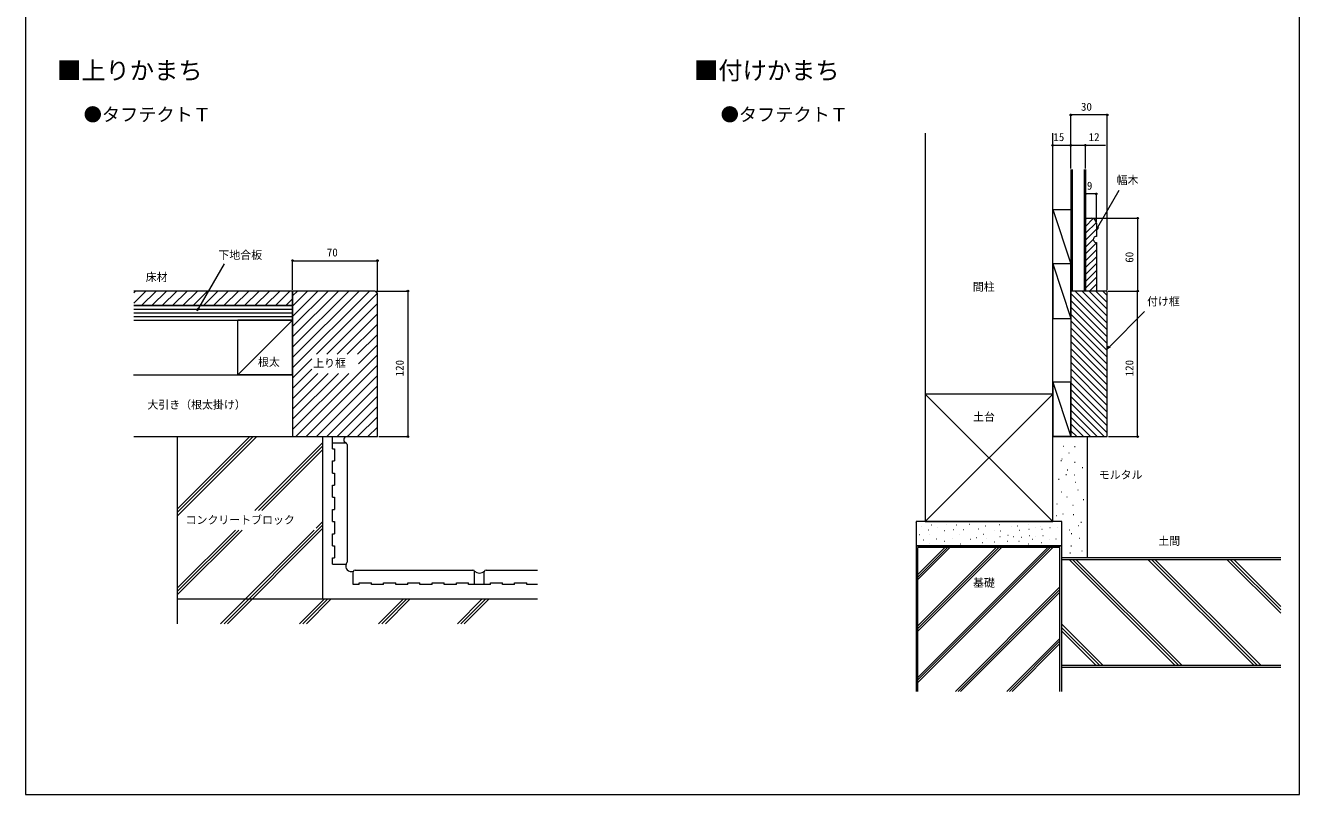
# Model space of a CAD drawing. Units: millimetres, scale not verified. Extents: x -525 to 525, y -790 to 791.
# Drawn here: x -525 to 525, y -790 to -156 of the extents above; entities that cross this region are included whole.
import ezdxf
from ezdxf.enums import TextEntityAlignment as Align

# ---------------------------------------------------------------- set-up
doc = ezdxf.new("R2010")
doc.units = ezdxf.units.MM
doc.header["$LTSCALE"] = 4
for name, color, linetype, lineweight in [('0-0_0', 7, 'Continuous', 9), ('0-1_USER1', 3, 'Continuous', 18), ('0-2_YKK_ZWAK', 3, 'Continuous', 9), ('0-5_YKK_13', 6, 'Continuous', 9)]:
    doc.layers.add(name, color=color, linetype=linetype, lineweight=lineweight)
doc.layers.add('0-3_YKK_11', color=3, linetype='Continuous')
doc.styles.add('ＭＳ ゴシック', font='')
doc.styles.get('ＭＳ ゴシック').set_extended_font_data('MS Gothic')

msp = doc.modelspace()

# ---------------------------------------------------------------- linework, layer by layer
at = {"layer": '0-0_0'}
msp.add_line((-525, 740.168), (-525, -789.832), dxfattribs=at)
msp.add_lwpolyline([(-525, -789.832), (525, -789.832), (525, 740.168)], dxfattribs=at)
at = {"layer": '0-1_USER1'}
for p, q in [((336.558, -274.757), (336.558, -374.849)), ((348.558, -274.757), (348.558, -374.849)), ((357.558, -318.849), (357.558, -329.849)), ((-304.856, -374.849), (-304.856, -494.849)), ((-236.856, -374.849), (-304.856, -374.849)), ((-236.856, -374.849), (-234.856, -376.849)), ((-234.856, -494.849), (-234.856, -376.849)), ((-435.837, -386.849), (-304.856, -386.849)), ((-304.856, -386.849), (-435.837, -386.849)), ((-349.856, -443.849), (-349.856, -398.849)), ((-435.975, -443.849), (-304.856, -443.849)), ((-304.856, -443.849), (-349.856, -443.849)), ((321.558, -459.849), (216.558, -459.849)), ((216.558, -459.849), (216.558, -564.849)), ((321.558, -564.849), (321.558, -459.849)), ((-435.837, -494.849), (-234.856, -494.849)), ((-399.856, -494.849), (-399.856, -649.073)), ((-279.856, -628.849), (-279.856, -494.849)), ((-271.856, -499.849), (-261.356, -499.849)), ((-259.856, -501.349), (-259.856, -598.347)), ((321.558, -494.849), (350.058, -494.849)), ((216.558, -564.849), (321.558, -564.849)), ((209.058, -584.849), (209.058, -704.849)), ((329.058, -584.849), (209.058, -584.849)), ((329.058, -704.849), (329.058, -584.849)), ((509.472, -594.849), (329.058, -594.849)), ((-271.856, -599.847), (-261.356, -599.847)), ((-254.856, -616.849), (-254.856, -606.349)), ((-253.356, -604.849), (-156.358, -604.849)), ((-154.858, -616.849), (-154.858, -606.349)), ((-146.858, -616.849), (-146.858, -606.349)), ((-145.358, -604.849), (-103.037, -604.849)), ((-103.037, -628.849), (-399.856, -628.849)), ((329.058, -684.849), (509.472, -684.849))]:
    msp.add_line(p, q, dxfattribs=at)
for points in [[(348.558, -374.849), (348.558, -314.849), (353.558, -314.849)], [(357.558, -334.849), (357.558, -374.849), (348.558, -374.849)], [(-304.856, -386.849), (-304.856, -374.849), (-435.837, -374.849)], [(-435.837, -398.849), (-304.856, -398.849), (-304.856, -386.849)], [(-304.856, -443.849), (-304.856, -398.849), (-349.856, -398.849)]]:
    msp.add_lwpolyline(points, dxfattribs=at)
for points in [[(336.558, -374.849), (336.558, -494.849), (366.558, -494.849), (366.558, -375.149), (366.258, -374.849)], [(329.058, -584.849), (329.058, -564.849), (209.058, -564.849), (209.058, -584.849)]]:
    msp.add_lwpolyline(points, close=True, dxfattribs=at)
for centre, radius, start, end in [((353.558, -318.849), 4, 0.00001, 89.99999), ((357.558, -332.349), 2.5, 89.99999, 270.00001), ((-261.356, -501.349), 1.5, 0, 90), ((-261.356, -598.347), 1.5, 270, 0), ((-253.356, -606.349), 1.5, 90, 180), ((-156.358, -606.349), 1.5, 0, 90), ((-145.358, -606.349), 1.5, 90, 180)]:
    msp.add_arc(centre, radius, start, end, dxfattribs=at)
at = {"layer": '0-2_YKK_ZWAK'}
for p, q in [((216.558, -244.757), (216.558, -459.849)), ((321.558, -459.849), (321.558, -244.757)), ((337.558, -274.757), (337.558, -374.849)), ((347.558, -274.757), (347.558, -374.849)), ((321.558, -307.546), (336.558, -352.546)), ((349.676, -314.849), (348.558, -315.967)), ((355.046, -315.136), (348.558, -321.623)), ((357.558, -318.28), (348.558, -327.28)), ((357.558, -323.937), (348.558, -332.937)), ((355.073, -332.079), (348.558, -338.594)), ((357.558, -335.251), (348.558, -344.251)), ((357.558, -329.594), (357.289, -329.863)), ((348.558, -349.908), (357.558, -340.908)), ((321.558, -352.546), (336.558, -397.546)), ((348.558, -355.565), (357.558, -346.565)), ((348.558, -361.221), (357.558, -352.221)), ((348.558, -366.878), (357.558, -357.878)), ((348.558, -372.535), (357.558, -363.535)), ((-435.837, -384.894), (-425.792, -374.849)), ((-435.837, -376.408), (-434.277, -374.849)), ((-429.307, -386.849), (-417.307, -374.849)), ((-420.822, -386.849), (-408.822, -374.849)), ((-412.336, -386.849), (-400.336, -374.849)), ((-403.851, -386.849), (-391.851, -374.849)), ((-395.366, -386.849), (-383.366, -374.849)), ((-386.88, -386.849), (-374.88, -374.849)), ((-378.395, -386.849), (-366.395, -374.849)), ((-369.91, -386.849), (-357.91, -374.849)), ((-361.425, -386.849), (-349.425, -374.849)), ((-352.939, -386.849), (-340.939, -374.849)), ((-344.454, -386.849), (-332.454, -374.849)), ((-335.969, -386.849), (-323.969, -374.849)), ((-327.484, -386.849), (-315.484, -374.849)), ((-318.998, -386.849), (-306.998, -374.849)), ((-304.856, -421.192), (-258.513, -374.849)), ((-304.856, -412.707), (-266.998, -374.849)), ((-304.856, -404.221), (-275.484, -374.849)), ((-304.856, -395.736), (-283.969, -374.849)), ((-304.856, -387.251), (-292.454, -374.849)), ((-304.856, -378.766), (-300.939, -374.849)), ((-304.856, -438.162), (-241.542, -374.849)), ((-304.856, -429.677), (-250.028, -374.849)), ((-285.202, -426.994), (-234.856, -376.648)), ((366.558, -406.875), (336.558, -376.875)), ((366.558, -401.218), (340.189, -374.849)), ((345.846, -374.849), (366.558, -395.561)), ((351.503, -374.849), (366.558, -389.905)), ((351.902, -374.849), (357.558, -369.192)), ((357.159, -374.849), (366.558, -384.248)), ((357.558, -374.849), (357.558, -374.849)), ((362.816, -374.849), (366.558, -378.591)), ((-310.513, -386.849), (-304.856, -381.192)), ((-276.717, -426.994), (-234.856, -385.133)), ((366.558, -412.532), (336.558, -382.532)), ((366.558, -418.189), (336.558, -388.189)), ((-435.837, -389.849), (-304.856, -389.849)), ((-435.837, -392.849), (-304.856, -392.849)), ((-435.837, -395.849), (-304.856, -395.849)), ((-304.856, -398.849), (-349.856, -443.849)), ((-268.231, -426.994), (-234.856, -393.618)), ((366.558, -423.846), (336.558, -393.846)), ((-259.746, -426.994), (-234.856, -402.104)), ((366.558, -429.503), (336.558, -399.503)), ((336.558, -405.159), (366.558, -435.159)), ((-251.261, -426.994), (-234.856, -410.589)), ((-250.649, -434.867), (-234.856, -419.074)), ((336.558, -410.816), (366.558, -440.816)), ((336.558, -416.473), (366.558, -446.473)), ((-302.145, -494.849), (-234.856, -427.559)), ((336.558, -422.13), (366.558, -452.13)), ((336.558, -427.787), (366.558, -457.787)), ((-304.856, -446.648), (-289.063, -430.855)), ((-304.856, -455.133), (-289.063, -439.34)), ((-293.66, -494.849), (-234.856, -436.045)), ((366.558, -463.444), (336.558, -433.444)), ((366.558, -469.101), (336.558, -439.101)), ((-304.856, -463.618), (-283.942, -442.704)), ((-304.856, -489.074), (-258.486, -442.704)), ((-304.856, -480.589), (-266.971, -442.704)), ((-304.856, -472.104), (-275.456, -442.704)), ((-285.175, -494.849), (-234.856, -444.53)), ((321.558, -449.849), (336.558, -494.849)), ((366.558, -474.757), (336.558, -444.757)), ((336.558, -494.849), (336.558, -449.849)), ((366.558, -480.414), (336.558, -450.414)), ((-276.69, -494.849), (-234.856, -453.015)), ((-268.204, -494.849), (-234.856, -461.501)), ((216.558, -459.849), (321.558, -564.849)), ((321.558, -459.849), (216.558, -564.849)), ((366.558, -486.071), (336.558, -456.071)), ((366.558, -491.728), (336.558, -461.728)), ((-259.719, -494.849), (-234.856, -469.986)), ((336.558, -467.385), (364.022, -494.849)), ((-251.234, -494.849), (-234.856, -478.471)), ((336.558, -473.042), (358.366, -494.849)), ((336.558, -478.699), (352.709, -494.849)), ((-242.748, -494.849), (-234.856, -486.956)), ((336.558, -484.355), (347.052, -494.849)), ((336.558, -490.012), (341.395, -494.849)), ((-399.856, -554.638), (-340.067, -494.849)), ((-399.856, -557.467), (-337.238, -494.849)), ((-399.856, -560.295), (-334.41, -494.849)), ((-335.876, -555.712), (-279.856, -499.692)), ((-333.048, -555.712), (-279.856, -502.52)), ((-271.856, -504.847), (-271.856, -494.849)), ((336.558, -494.849), (321.558, -494.849)), ((330.131, -502.679), (330.531, -502.679)), ((339.652, -502.895), (340.052, -502.895)), ((350.058, -494.849), (350.058, -594.849)), ((-330.22, -555.712), (-279.856, -505.349)), ((-271.856, -504.847), (-270.356, -504.847)), ((-270.356, -504.847), (-270.356, -514.847)), ((329.049, -513.282), (329.449, -513.282)), ((334.892, -508.089), (335.292, -508.089)), ((-271.856, -524.847), (-270.356, -524.847)), ((-270.356, -524.847), (-270.356, -534.847)), ((328.4, -514.581), (328.8, -514.581)), ((333.593, -522.154), (333.993, -522.154)), ((339.652, -515.879), (340.052, -515.879)), ((345.928, -520.207), (346.328, -520.207)), ((-271.856, -544.847), (-271.856, -534.847)), ((-271.856, -534.847), (-270.356, -534.847)), ((326.452, -529.945), (326.852, -529.945)), ((332.511, -526.05), (332.911, -526.05)), ((339.436, -526.266), (339.836, -526.266)), ((340.085, -532.325), (340.485, -532.325)), ((-271.856, -544.847), (-270.356, -544.847)), ((-270.356, -544.847), (-270.356, -554.847)), ((328.833, -540.332), (329.233, -540.332)), ((333.16, -544.443), (333.56, -544.443)), ((342.249, -538.6), (342.649, -538.6)), ((-271.856, -554.847), (-270.356, -554.847)), ((-271.856, -564.847), (-271.856, -554.847)), ((324.937, -550.286), (325.337, -550.286)), ((338.138, -551.368), (338.538, -551.368)), ((346.793, -546.607), (347.193, -546.607)), ((-285.441, -570.331), (-279.856, -564.746)), ((209.058, -565.241), (209.451, -564.849)), ((324.721, -559.807), (325.121, -559.807)), ((329.914, -558.509), (330.314, -558.509)), ((338.57, -559.158), (338.97, -559.158)), ((344.846, -565.433), (345.246, -565.433)), ((-399.856, -619.692), (-351.996, -571.832)), ((-399.856, -622.52), (-349.167, -571.832)), ((-399.856, -625.349), (-346.339, -571.832)), ((-364.184, -649.073), (-286.942, -571.832)), ((-361.355, -649.073), (-279.856, -567.574)), ((-358.527, -649.073), (-279.856, -570.403)), ((-271.856, -574.847), (-270.356, -574.847)), ((-271.856, -574.847), (-270.356, -574.847)), ((-271.856, -584.847), (-271.856, -574.847)), ((-271.856, -584.847), (-271.856, -574.847)), ((211.519, -575.468), (211.719, -575.468)), ((213.091, -568.894), (213.291, -568.894)), ((219.272, -571.666), (219.472, -571.666)), ((220.236, -575.611), (220.436, -575.611)), ((221.808, -567.608), (222.008, -567.608)), ((226.524, -569.895), (226.724, -569.895)), ((232.545, -572.243), (232.745, -572.243)), ((234.241, -567.465), (234.441, -567.465)), ((239.814, -571.467), (240.014, -571.467)), ((242.386, -567.608), (242.586, -567.608)), ((244.387, -575.325), (244.587, -575.325)), ((247.838, -571.378), (248.038, -571.378)), ((252.961, -567.036), (253.161, -567.036)), ((260.245, -570.8), (260.445, -570.8)), ((264.68, -575.325), (264.88, -575.325)), ((266.252, -568.323), (266.452, -568.323)), ((273.826, -572.61), (274.026, -572.61)), ((277.827, -567.179), (278.027, -567.179)), ((278.113, -577.183), (278.313, -577.183)), ((278.423, -572.532), (278.623, -572.532)), ((284.687, -576.04), (284.887, -576.04)), ((287.259, -568.894), (287.459, -568.894)), ((289.117, -577.183), (289.317, -577.183)), ((292.689, -568.466), (292.889, -568.466)), ((294.004, -571.955), (294.204, -571.955)), ((301.55, -567.322), (301.75, -567.322)), ((301.978, -571.181), (302.178, -571.181)), ((302.407, -576.325), (302.607, -576.325)), ((307.552, -569.609), (307.752, -569.609)), ((307.552, -577.326), (307.752, -577.326)), ((311.696, -569.323), (311.896, -569.323)), ((312.759, -571.089), (312.959, -571.089)), ((313.411, -576.468), (313.611, -576.468)), ((319.27, -569.752), (319.47, -569.752)), ((325.455, -569.646), (325.655, -569.646)), ((335.324, -571.709), (335.724, -571.709)), ((336.839, -574.738), (337.239, -574.738)), ((342.465, -568.247), (342.865, -568.247)), ((210.558, -704.849), (210.558, -586.349)), ((327.558, -586.349), (210.558, -586.349)), ((210.558, -697.544), (321.753, -586.349)), ((210.558, -695.422), (319.632, -586.349)), ((210.558, -693.301), (317.511, -586.349)), ((279.327, -586.349), (210.558, -655.117)), ((275.084, -586.349), (210.558, -650.875)), ((210.558, -652.996), (277.206, -586.349)), ((210.558, -612.691), (236.9, -586.349)), ((210.558, -610.57), (234.779, -586.349)), ((210.558, -608.448), (232.658, -586.349)), ((215.233, -580.034), (215.433, -580.034)), ((219.95, -583.042), (220.15, -583.042)), ((225.909, -579.168), (226.109, -579.168)), ((232.24, -580.898), (232.44, -580.898)), ((238.604, -578.591), (238.804, -578.591)), ((245.673, -583.328), (245.873, -583.328)), ((253.609, -579.457), (253.809, -579.457)), ((258.535, -578.04), (258.735, -578.04)), ((263.679, -582.185), (263.879, -582.185)), ((267.17, -578.88), (267.37, -578.88)), ((273.683, -581.47), (273.883, -581.47)), ((284.194, -580.899), (284.394, -580.899)), ((293.69, -581.041), (293.89, -581.041)), ((295.69, -577.612), (295.89, -577.612)), ((301.407, -583.185), (301.607, -583.185)), ((304.68, -579.457), (304.88, -579.457)), ((312.125, -582.185), (312.325, -582.185)), ((318.819, -579.457), (319.019, -579.457)), ((324.129, -579.041), (324.329, -579.041)), ((327.558, -704.849), (327.558, -586.349)), ((336.623, -584.909), (337.023, -584.909)), ((343.331, -578.634), (343.731, -578.634)), ((-271.856, -599.847), (-271.856, -594.847)), ((-271.856, -594.847), (-270.356, -594.847)), ((509.472, -596.349), (329.058, -596.349)), ((335.311, -596.349), (422.311, -683.349)), ((335.757, -590.752), (336.157, -590.752)), ((338.139, -596.349), (425.139, -683.349)), ((340.968, -596.349), (427.968, -683.349)), ((345.495, -589.02), (345.895, -589.02)), ((400.365, -596.349), (487.365, -683.349)), ((403.193, -596.349), (490.193, -683.349)), ((406.021, -596.349), (493.021, -683.349)), ((465.418, -596.349), (509.472, -640.403)), ((468.247, -596.349), (509.472, -637.574)), ((471.075, -596.349), (509.472, -634.746)), ((-249.858, -616.849), (-254.856, -616.849)), ((-249.858, -615.349), (-239.858, -615.349)), ((-249.858, -616.849), (-249.858, -615.349)), ((-229.858, -615.349), (-219.858, -615.349)), ((-229.858, -616.849), (-229.858, -615.349)), ((-219.858, -616.849), (-219.858, -615.349)), ((-209.858, -616.849), (-219.858, -616.849)), ((-209.858, -615.349), (-199.858, -615.349)), ((-209.858, -616.849), (-209.858, -615.349)), ((-199.858, -616.849), (-199.858, -615.349)), ((-189.858, -616.849), (-199.858, -616.849)), ((-179.858, -616.849), (-179.858, -615.349)), ((-179.858, -616.849), (-179.858, -615.349)), ((-169.858, -616.849), (-179.858, -616.849)), ((-169.858, -616.849), (-179.858, -616.849)), ((-159.858, -616.849), (-159.858, -615.349)), ((-141.858, -616.849), (-159.858, -616.849)), ((-141.858, -615.349), (-131.858, -615.349)), ((-141.858, -616.849), (-141.858, -615.349)), ((-131.858, -616.849), (-131.858, -615.349)), ((-121.858, -616.849), (-131.858, -616.849)), ((-121.858, -615.349), (-111.858, -615.349)), ((-121.858, -616.849), (-121.858, -615.349)), ((241.437, -704.849), (327.558, -618.727)), ((-299.13, -649.073), (-278.905, -628.849)), ((-296.301, -649.073), (-276.077, -628.849)), ((-293.473, -649.073), (-273.248, -628.849)), ((-234.076, -649.073), (-213.851, -628.849)), ((-231.247, -649.073), (-211.023, -628.849)), ((-228.419, -649.073), (-208.195, -628.849)), ((-169.022, -649.073), (-148.798, -628.849)), ((-166.194, -649.073), (-145.969, -628.849)), ((-163.365, -649.073), (-143.141, -628.849)), ((243.558, -704.849), (327.558, -620.849)), ((245.68, -704.849), (327.558, -622.97)), ((329.058, -649.493), (362.914, -683.349)), ((283.863, -704.849), (327.558, -661.154)), ((329.058, -652.322), (360.085, -683.349)), ((329.058, -655.15), (357.257, -683.349)), ((285.985, -704.849), (327.558, -663.275)), ((288.106, -704.849), (327.558, -665.397)), ((329.058, -683.349), (509.472, -683.349))]:
    msp.add_line(p, q, dxfattribs=at)
for points in [[(336.558, -307.546), (336.558, -352.546), (321.558, -352.546), (321.558, -307.546)], [(336.558, -397.546), (336.558, -352.546), (321.558, -352.546), (321.558, -397.546)]]:
    msp.add_lwpolyline(points, close=True, dxfattribs=at)
for points in [[(336.558, -449.849), (321.558, -449.849), (321.558, -494.849)], [(-271.856, -524.847), (-271.856, -514.847), (-270.356, -514.847)], [(-271.856, -564.847), (-270.356, -564.847), (-270.356, -574.847)], [(-271.856, -584.847), (-270.356, -584.847), (-270.356, -594.847)], [(-229.858, -616.849), (-239.858, -616.849), (-239.858, -615.349)], [(-189.858, -616.849), (-189.858, -615.349), (-179.858, -615.349)], [(-169.858, -616.849), (-169.858, -615.349), (-159.858, -615.349)], [(-103.037, -616.849), (-111.858, -616.849), (-111.858, -615.349)]]:
    msp.add_lwpolyline(points, dxfattribs=at)
for centre, radius, start, end in [((-260.213, -497.381), 2.557, 81.97843, 258.63947), ((-256.658, -601.639), 4.467, 154.01811, 294.33843), ((-150.858, -601.272), 6, 228.18957, 312.31105)]:
    msp.add_arc(centre, radius, start, end, dxfattribs=at)
at = {"layer": '0-5_YKK_13'}
for p, q in [((336.558, -273.757), (336.558, -228.757)), ((366.558, -229.757), (336.558, -229.757)), ((366.558, -374.149), (366.558, -228.757)), ((321.558, -273.757), (321.558, -253.757)), ((321.558, -254.757), (336.558, -254.757)), ((336.558, -273.757), (336.558, -253.757)), ((336.558, -273.757), (336.558, -253.757)), ((348.558, -273.757), (348.558, -253.757)), ((348.558, -313.849), (348.558, -293.849)), ((357.558, -317.849), (357.558, -293.849)), ((357.558, -294.849), (348.558, -294.849)), ((354.558, -314.849), (392.558, -314.849)), ((391.558, -314.849), (391.558, -374.849)), ((-304.856, -373.849), (-304.856, -348.849)), ((-304.856, -349.849), (-234.856, -349.849)), ((-234.856, -375.849), (-234.856, -348.849)), ((-235.856, -374.849), (-208.856, -374.849)), ((-209.856, -374.849), (-209.856, -494.849)), ((367.258, -374.849), (392.558, -374.849)), ((367.558, -374.849), (392.558, -374.849)), ((391.558, -494.849), (391.558, -374.849)), ((-233.856, -494.849), (-208.856, -494.849)), ((367.558, -494.849), (392.558, -494.849))]:
    msp.add_line(p, q, dxfattribs=at)
for points in [[(336.558, -254.757), (348.558, -254.757), (365.154, -254.757)], [(357.558, -324.349), (358.834, -322.141), (376.367, -291.791)], [(359.426, -322.483), (357.558, -324.349), (358.242, -321.799)], [(-383.465, -391.292), (-382.19, -389.084), (-361.04, -352.473)], [(-381.598, -389.426), (-383.465, -391.292), (-382.781, -388.743)], [(366.558, -422.574), (368.361, -420.771), (397.268, -391.865)], [(368.845, -421.254), (366.558, -422.574), (367.878, -420.288)]]:
    msp.add_lwpolyline(points, dxfattribs=at)
for centre in [(336.558, -229.757), (366.558, -229.757), (321.558, -254.757), (336.558, -254.757), (336.558, -254.757), (348.558, -254.757), (348.558, -294.849), (357.558, -294.849), (391.558, -314.849), (-304.856, -349.849), (-234.856, -349.849), (-209.856, -374.849), (391.558, -374.849), (391.558, -374.849), (-209.856, -494.849), (391.558, -494.849)]:
    msp.add_circle(centre, 0.637, dxfattribs=at)

# ---------------------------------------------------------------- texts
at = {"layer": '0-3_YKK_11', "style": 'ＭＳ ゴシック'}
for s, height, p in [('■上りかまち', 14.66, (-499, -204.832)), ('■付けかまち', 14.66, (26, -204.832)), ('●タフテクトＴ', 11, (-477.045, -238.212)), ('●タフテクトＴ', 11, (47.955, -238.212)), ('床材', 6.598, (-425.869, -368.707)), ('間柱', 6.598, (255.763, -376.656)), ('根太', 6.598, (-333.409, -438.655)), ('上り框', 6.598, (-287.933, -439.579)), ('大引き（根太掛け）', 6.598, (-424.474, -473.873)), ('土台', 6.598, (255.967, -483.86)), ('モルタル', 6.598, (359.593, -531.667)), ('コンクリートブロック', 6.598, (-393.038, -568.809)), ('土間', 6.598, (408.604, -586.135)), ('基礎', 6.598, (255.942, -620.655))]:
    msp.add_text(s, height=height, dxfattribs=at).set_placement(p, align=Align.BOTTOM_LEFT)
at = {"layer": '0-5_YKK_13', "style": 'ＭＳ ゴシック'}
for s, p in [('30', (344.911, -228.257)), ('15', (322.155, -253.257)), ('12', (351.228, -253.257)), ('幅木', (374.284, -288.656)), ('9', (349.786, -293.349)), ('下地合板', (-365.972, -350.468)), ('70', (-276.606, -348.349)), ('付け框', (399.335, -388.707))]:
    msp.add_text(s, height=6.598, dxfattribs=at).set_placement(p, align=Align.BOTTOM_LEFT)
for s, p in [('60', (390.058, -351.522)), ('120', (-211.356, -445.127)), ('120', (390.058, -445.127))]:
    msp.add_text(s, height=6.598, rotation=90, dxfattribs=at).set_placement(p, align=Align.BOTTOM_LEFT)

doc.saveas('drawing.dxf')
